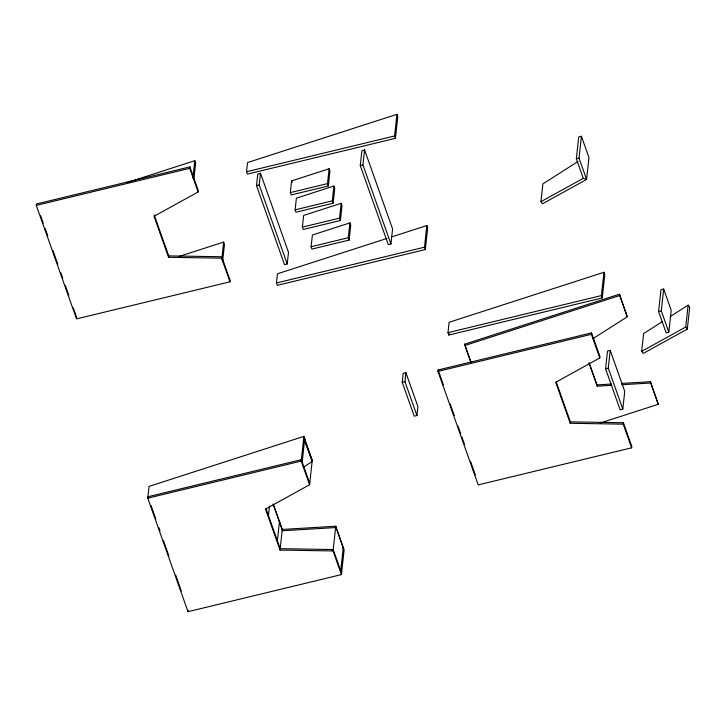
<?xml version="1.0" encoding="UTF-8"?>
<svg xmlns="http://www.w3.org/2000/svg" width="726" height="726" viewBox="0 0 726 726"><rect width="100%" height="100%" fill="white"/><g stroke="black" fill="none" stroke-linecap="round" stroke-linejoin="round"><path stroke-width="1.09" d="M36.3 205.394L36.454 203.979L189.885 166.889L198.271 190.539L198.116 191.954L154.039 216.303L168.568 257.294L221.584 258.166L229.97 281.815L76.529 318.895L36.3 205.394L189.731 168.314L189.885 166.889M168.568 257.294L168.722 255.879L154.193 214.887M273.52 504.761L282.278 529.454L335.739 526.241L344.115 549.891L341.438 574.602L187.998 611.682L147.768 498.172L149.048 486.393L303.885 436.38L312.543 461.328L303.069 467.381M192.898 178.006L194.786 160.691L127.077 182.562M193.86 179.295L195.621 163.06L194.786 160.691M221.584 258.166L221.739 256.75L168.722 255.879M221.748 259.391L223.626 242.076L178.487 256.65M222.583 261.759L224.47 244.435L223.626 242.076M187.998 611.682L188.152 610.267M229.97 281.815L230.124 280.399L221.739 256.75M246.559 171.744L247.557 162.56L396.94 114.318L397.784 116.677L395.425 138.33L247.403 174.104L246.559 171.744L394.59 135.962L396.94 114.318M256.505 185.62L257.748 174.149L260.48 173.269L288.485 252.285L287.215 263.983L284.51 264.636L256.505 185.62L259.209 184.967L260.48 173.269M391.378 237.003L426.843 225.541L427.678 227.91L425.327 249.562L277.296 285.336L276.461 282.968L277.45 273.793L387.076 238.391M290.327 192.59L291.598 180.892L329.105 168.777L329.949 171.136L328.334 185.974L291.162 194.949L290.327 192.59L327.499 183.605L329.105 168.777M295.128 209.841L296.399 198.144L333.906 186.028L334.75 188.397L333.134 203.226L295.963 212.21L295.128 209.841L332.299 200.857L333.906 186.028M268.457 515.551L269.5 505.949M302.379 227.12L303.659 215.422L341.166 203.307L342 205.676L340.394 220.504L303.223 229.489L302.379 227.12L339.55 218.145L341.166 203.307M277.396 540.779L279.483 521.567L279.755 522.865M311.118 246.713L312.389 235.006L349.896 222.891L350.74 225.26L349.124 240.088L311.953 249.072L311.118 246.713L348.289 237.729L349.896 222.891M341.438 574.602L333.053 550.952L280.036 550.072L282.278 529.454L282.55 530.751L336.011 527.539L343.561 548.82L343.126 548.965M280.036 550.072L265.507 509.089L309.585 484.741L301.199 461.092L303.885 436.38M302.197 462.045L304.729 438.749L304.566 440.183L312.116 461.464M309.585 484.741L312.271 460.03M360.268 165.619L361.884 150.781L364.579 149.91L392.584 228.926L390.942 243.981L388.283 244.626L360.268 165.619L362.936 164.965L364.579 149.91M333.053 550.952L335.739 526.241L336.011 527.539M340.748 570.817L343.28 547.531L343.561 548.82M402.222 382.284L403.202 373.336L405.898 372.683L417.913 406.578L416.942 415.526L414.237 416.18L402.222 382.284L404.926 381.631L405.898 372.683M425.327 249.562L424.492 247.194L426.843 225.541M437.969 371.385L438.123 369.97L591.563 332.889L599.939 356.53L599.785 357.945L555.708 382.293L570.237 423.285L623.253 424.165L631.638 447.806L478.207 484.895L437.969 371.385L591.409 334.305L591.563 332.889M447.996 332.653L449.122 322.28L603.959 272.277L604.803 274.646L602.271 297.932L448.831 335.022L447.996 332.653L601.427 295.573L603.959 272.277M448.831 335.022L449.058 332.944M581.417 136.288L579.039 158.141L586.59 179.431L583.259 178.315L576.344 158.794L578.713 136.942L581.417 136.288L588.958 157.569L586.59 179.431L542.513 203.77L540.934 201.692L542.866 183.923L578.014 161.471M570.237 423.285L570.391 421.87L556.234 381.93M605.584 368.808L607.508 351.039L610.212 350.386L624.741 391.359L622.808 409.146L620.113 409.8L605.584 368.808L608.279 368.155L610.212 350.386M623.253 424.165L623.407 422.75L570.391 421.87M670.125 316.645L688.13 305.147L689.7 307.225L687.322 329.087L643.245 353.435L641.675 351.348L643.608 333.579L662.548 321.482M631.638 447.806L631.792 446.39L623.407 422.75M658.591 311.554L660.969 289.692L663.673 289.039L671.214 310.329L668.837 332.181L666.141 332.835L658.591 311.554L661.295 310.9L663.673 289.039M687.322 329.087L685.752 327.009L688.13 305.147M593.16 338.561L627.264 316.781L619.441 294.202L464.604 344.206L470.884 362.455M540.934 201.692L583.259 178.315M641.675 351.348L685.752 327.009M464.885 345.503L619.723 295.5L619.441 294.202M600.211 423.031L658.273 404.282L650.46 381.704L621.492 383.437M576.344 158.794L579.039 158.141M276.461 282.968L424.492 247.194M147.768 498.172L301.199 461.092M331.41 549.972L333.207 549.537L341.592 573.186M589.167 362.837L596.99 384.907L611.473 384.045M589.076 363.082L597.271 386.205L611.746 385.334M621.774 384.735L650.732 382.992L658.273 404.282M333.207 549.537L280.191 548.656L266.006 508.654M304.566 440.183L312.543 461.328M661.295 310.9L668.837 332.181M619.723 295.5L627.264 316.781M601.427 295.573L602.271 297.932M608.279 368.155L622.808 409.146M591.409 334.305L599.785 357.945M394.59 135.962L395.425 138.33M464.604 344.206L470.983 362.22M438.123 369.97L443.386 384.816M450.156 403.91L454.295 415.581M458.052 426.189L460.683 433.613M461.809 436.798L464.44 444.221M470.457 461.201L475.348 474.985M362.936 164.965L390.942 243.981M404.926 381.631L416.942 415.526M348.289 237.729L349.124 240.088M327.499 183.605L328.334 185.974M339.55 218.145L340.394 220.504M332.299 200.857L333.134 203.226M291.598 180.892L292.161 182.462M259.209 184.967L287.215 263.983M309.739 483.325L301.354 459.676L147.922 496.756L148.485 498.335M189.731 168.314L198.116 191.954M273.049 503.953L282.55 530.751M151.017 505.477L155.89 519.253M158.894 527.72L160.019 530.897M163.377 540.38L168.967 556.143M175.674 575.065L181.309 590.955M40.592 215.64L43.224 223.073M45.103 228.372L47.734 235.796M52.998 250.651L57.889 264.445M60.893 272.931L62.772 278.23M65.404 285.654L68.788 295.21M73.299 307.933L76.684 317.48M650.46 381.704L650.732 382.992M596.99 384.907L597.271 386.205"/></g></svg>
